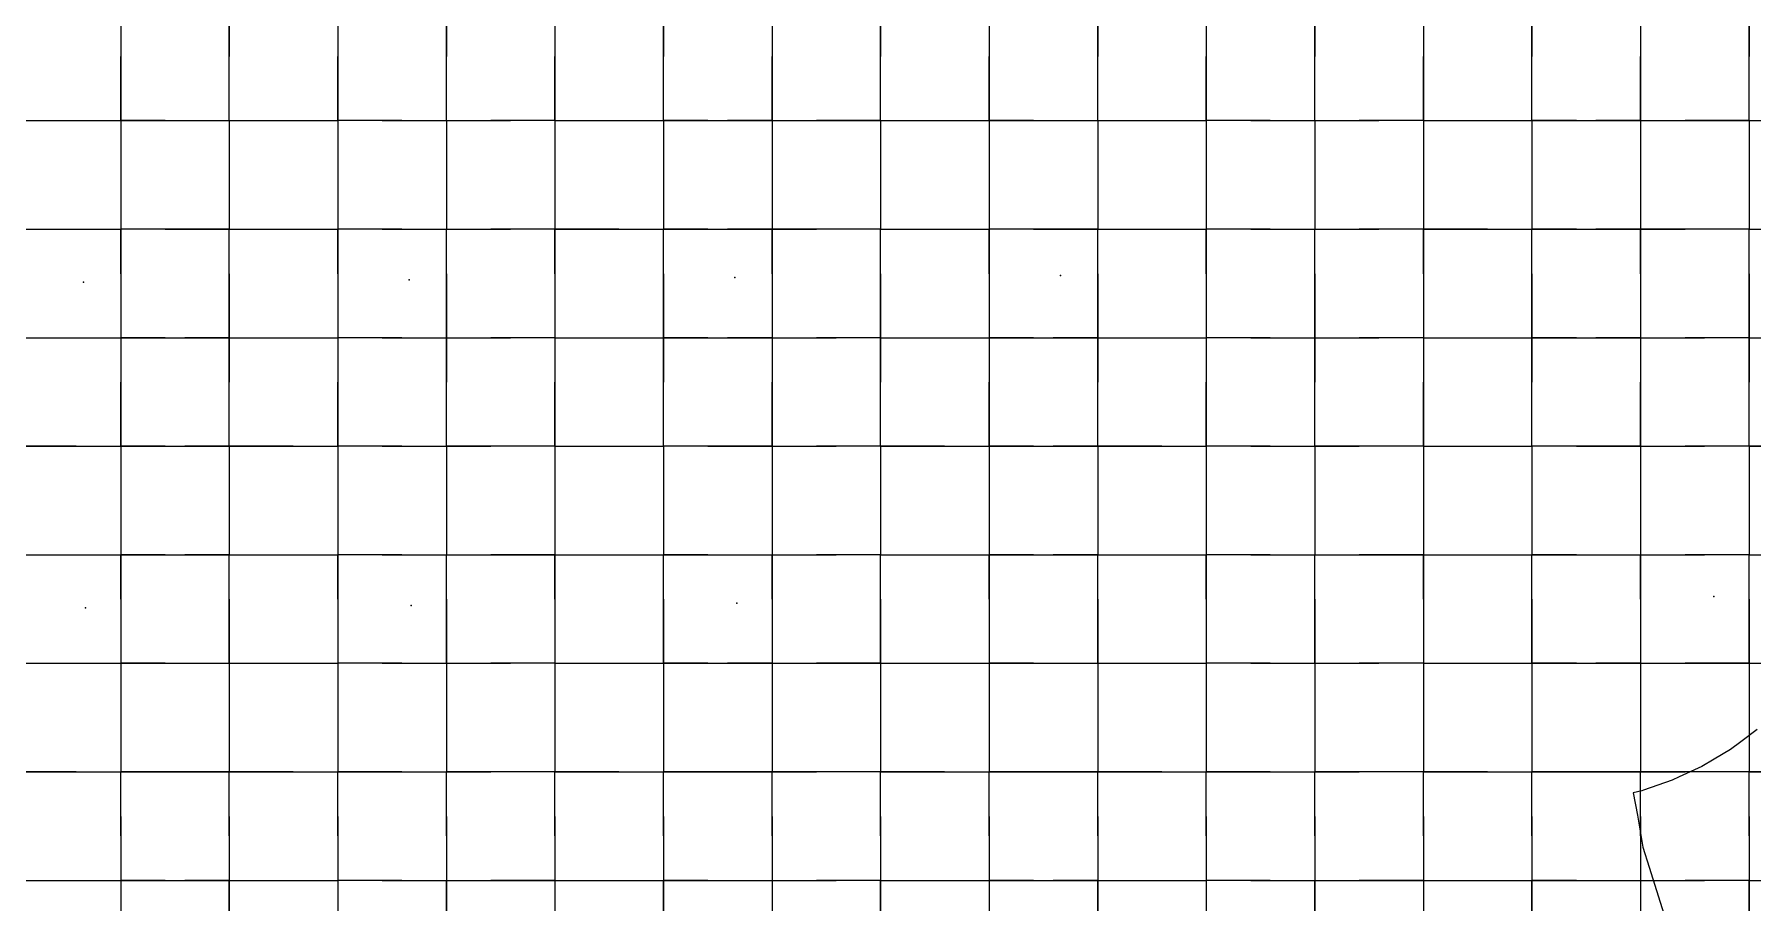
# Model space of a CAD drawing. Header units: metres. Extents: x 0 to 438, y -24 to 612.
# Drawn here: x 145.8 to 288.3, y 277.2 to 349.2 of the extents above; entities that cross this region are included whole.
import ezdxf

# ---------------------------------------------------------------- set-up
doc = ezdxf.new("R2010")
doc.units = ezdxf.units.M
doc.layers.add('LAYER_01_CUT', color=7, linetype='Continuous')
doc.layers.add('LAYER_04_GRID', color=7, linetype='Continuous')

msp = doc.modelspace()

# ---------------------------------------------------------------- linework, layer by layer
at = {"layer": 'LAYER_01_CUT'}
for points in [[(149.31, 351), (153, 351), (153, 345.69), (153, 342), (153, 336.69)], [(153, 351), (153, 347.31)], [(162, 345.69), (162, 351), (162, 347.31)], [(167.31, 351), (171, 351), (171, 345.69), (171, 342), (171, 336.69)], [(171, 351), (171, 347.31)], [(180, 345.69), (180, 351), (180, 347.31)], [(185.31, 351), (189, 351), (189, 345.69), (189, 342), (189, 336.69)], [(189, 351), (189, 347.31)], [(198, 345.69), (198, 351), (198, 347.31)], [(203.31, 351), (207, 351), (207, 345.69), (207, 342), (207, 336.69)], [(207, 351), (207, 347.31)], [(216, 345.69), (216, 351), (216, 347.31)], [(221.31, 351), (225, 351), (225, 345.69), (225, 342), (225, 336.69)], [(225, 351), (225, 347.31)], [(234, 345.69), (234, 351), (234, 347.31)], [(239.31, 351), (243, 351), (243, 345.69), (243, 342), (243, 336.69)], [(243, 351), (243, 347.31)], [(252, 345.69), (252, 351), (252, 347.31)], [(257.31, 351), (261, 351), (261, 345.69), (261, 342), (261, 336.69)], [(261, 351), (261, 347.31)], [(270, 345.69), (270, 351), (270, 347.31)], [(275.31, 351), (279, 351), (279, 345.69), (279, 342), (279, 336.69)], [(279, 351), (279, 347.31)], [(288, 345.69), (288, 351), (288, 347.31)], [(153, 342), (153, 347.31)], [(162, 342), (162, 347.31)], [(171, 342), (171, 347.31)], [(180, 342), (180, 347.31)], [(189, 342), (189, 347.31)], [(198, 342), (198, 347.31)], [(207, 342), (207, 347.31)], [(216, 342), (216, 347.31)], [(225, 342), (225, 347.31)], [(234, 342), (234, 347.31)], [(243, 342), (243, 347.31)], [(252, 342), (252, 347.31)], [(261, 342), (261, 347.31)], [(270, 342), (270, 347.31)], [(279, 342), (279, 347.31)], [(288, 342), (288, 347.31)], [(162, 342), (162, 345.69)], [(180, 342), (180, 345.69)], [(198, 342), (198, 345.69)], [(216, 342), (216, 345.69)], [(234, 342), (234, 345.69)], [(252, 342), (252, 345.69)], [(270, 342), (270, 345.69)], [(288, 342), (288, 345.69)], [(144, 342), (149.31, 342)], [(144, 342), (147.69, 342)], [(147.69, 342), (153, 342)], [(149.31, 342), (153, 342)], [(156.69, 342), (153, 342)], [(153, 342), (153, 338.31)], [(153, 342), (158.31, 342)], [(156.69, 342), (162, 342)], [(158.31, 342), (162, 342), (162, 336.69)], [(162, 342), (162, 338.31)], [(162, 342), (167.31, 342)], [(162, 342), (165.69, 342)], [(165.69, 342), (171, 342)], [(167.31, 342), (171, 342)], [(176.31, 342), (171, 342)], [(174.69, 342), (171, 342)], [(171, 342), (171, 338.31)], [(174.69, 342), (180, 342)], [(176.31, 342), (180, 342), (180, 336.69)], [(180, 342), (180, 338.31)], [(180, 342), (185.31, 342)], [(180, 342), (183.69, 342)], [(189, 342), (183.69, 342)], [(189, 342), (185.31, 342)], [(189, 342), (189, 338.31)], [(189, 342), (194.31, 342)], [(189, 342), (192.69, 342)], [(192.69, 342), (198, 342)], [(194.31, 342), (198, 342), (198, 336.69)], [(201.69, 342), (198, 342)], [(198, 342), (198, 338.31)], [(198, 342), (203.31, 342)], [(201.69, 342), (207, 342)], [(207, 342), (203.31, 342)], [(207, 342), (207, 338.31)], [(207, 342), (212.31, 342)], [(207, 342), (210.69, 342)], [(216, 342), (210.69, 342)], [(212.31, 342), (216, 342), (216, 336.69)], [(216, 342), (216, 338.31)], [(216, 342), (221.31, 342)], [(216, 342), (219.69, 342)], [(219.69, 342), (225, 342)], [(221.31, 342), (225, 342)], [(228.69, 342), (225, 342)], [(225, 342), (225, 338.31)], [(225, 342), (230.31, 342)], [(228.69, 342), (234, 342)], [(230.31, 342), (234, 342), (234, 336.69)], [(234, 342), (234, 338.31)], [(234, 342), (239.31, 342)], [(234, 342), (237.69, 342)], [(237.69, 342), (243, 342)], [(239.31, 342), (243, 342)], [(248.31, 342), (243, 342)], [(246.69, 342), (243, 342)], [(243, 342), (243, 338.31)], [(246.69, 342), (252, 342)], [(248.31, 342), (252, 342), (252, 336.69)], [(252, 342), (252, 338.31)], [(252, 342), (257.31, 342)], [(252, 342), (255.69, 342)], [(261, 342), (255.69, 342)], [(261, 342), (257.31, 342)], [(261, 342), (261, 338.31)], [(261, 342), (266.31, 342)], [(261, 342), (264.69, 342)], [(264.69, 342), (270, 342)], [(266.31, 342), (270, 342), (270, 336.69)], [(273.69, 342), (270, 342)], [(270, 342), (270, 338.31)], [(270, 342), (275.31, 342)], [(273.69, 342), (279, 342)], [(279, 342), (275.31, 342)], [(279, 342), (279, 338.31)], [(279, 342), (284.31, 342)], [(279, 342), (282.69, 342)], [(288, 342), (282.69, 342)], [(284.31, 342), (288, 342), (288, 336.69)], [(288, 342), (288, 338.31)], [(288, 342), (293.31, 342)], [(288, 342), (291.69, 342)], [(153, 338.31), (153, 333)], [(162, 338.31), (162, 333)], [(171, 338.31), (171, 333)], [(180, 338.31), (180, 333)], [(189, 338.31), (189, 333)], [(198, 338.31), (198, 333)], [(207, 338.31), (207, 333)], [(216, 338.31), (216, 333)], [(225, 338.31), (225, 333)], [(234, 338.31), (234, 333)], [(243, 338.31), (243, 333)], [(252, 338.31), (252, 333)], [(261, 338.31), (261, 333)], [(270, 338.31), (270, 333)], [(279, 338.31), (279, 333)], [(288, 338.31), (288, 333)], [(153, 336.69), (153, 333)], [(162, 336.69), (162, 333)], [(171, 336.69), (171, 333)], [(180, 336.69), (180, 333)], [(189, 336.69), (189, 333)], [(198, 336.69), (198, 333)], [(207, 336.69), (207, 333)], [(216, 336.69), (216, 333)], [(225, 336.69), (225, 333)], [(234, 336.69), (234, 333)], [(243, 336.69), (243, 333)], [(252, 336.69), (252, 333)], [(261, 336.69), (261, 333)], [(270, 336.69), (270, 333)], [(279, 336.69), (279, 333)], [(288, 336.69), (288, 333)], [(144, 327.69), (144, 333), (149.31, 333)], [(144, 333), (147.69, 333)], [(147.69, 333), (153, 333)], [(149.31, 333), (153, 333)], [(158.31, 333), (153, 333), (153, 327.69), (153, 324), (153, 318.69), (153, 315), (153, 309.69)], [(156.69, 333), (153, 333)], [(153, 329.31), (153, 333)], [(156.69, 333), (162, 333)], [(162, 333), (158.31, 333)], [(162, 327.69), (162, 333), (167.31, 333)], [(162, 329.31), (162, 333)], [(162, 333), (165.69, 333)], [(165.69, 333), (171, 333)], [(167.31, 333), (171, 333)], [(176.31, 333), (171, 333), (171, 327.69), (171, 324), (171, 318.69), (171, 315), (171, 309.69)], [(174.69, 333), (171, 333)], [(171, 329.31), (171, 333)], [(174.69, 333), (180, 333)], [(176.31, 333), (180, 333)], [(180, 327.69), (180, 333), (185.31, 333)], [(180, 329.31), (180, 333)], [(180, 333), (183.69, 333)], [(189, 333), (183.69, 333)], [(189, 333), (185.31, 333)], [(194.31, 333), (189, 333), (189, 327.69), (189, 324), (189, 318.69), (189, 315), (189, 309.69)], [(189, 329.31), (189, 333)], [(189, 333), (192.69, 333)], [(192.69, 333), (198, 333)], [(194.31, 333), (198, 333)], [(198, 327.69), (198, 333), (203.31, 333)], [(201.69, 333), (198, 333)], [(198, 329.31), (198, 333)], [(201.69, 333), (207, 333)], [(207, 333), (203.31, 333)], [(212.31, 333), (207, 333), (207, 327.69), (207, 324), (207, 318.69), (207, 315), (207, 309.69)], [(207, 329.31), (207, 333)], [(207, 333), (210.69, 333)], [(216, 333), (210.69, 333)], [(216, 333), (212.31, 333)], [(216, 327.69), (216, 333), (221.31, 333)], [(216, 329.31), (216, 333)], [(216, 333), (219.69, 333)], [(219.69, 333), (225, 333)], [(221.31, 333), (225, 333)], [(230.31, 333), (225, 333), (225, 327.69), (225, 324), (225, 318.69), (225, 315), (225, 309.69)], [(228.69, 333), (225, 333)], [(225, 329.31), (225, 333)], [(228.69, 333), (234, 333)], [(234, 333), (230.31, 333)], [(234, 327.69), (234, 333), (239.31, 333)], [(234, 329.31), (234, 333)], [(234, 333), (237.69, 333)], [(237.69, 333), (243, 333)], [(239.31, 333), (243, 333)], [(248.31, 333), (243, 333), (243, 327.69), (243, 324), (243, 318.69), (243, 315), (243, 309.69)], [(246.69, 333), (243, 333)], [(243, 329.31), (243, 333)], [(246.69, 333), (252, 333)], [(248.31, 333), (252, 333)], [(252, 327.69), (252, 333), (257.31, 333)], [(252, 329.31), (252, 333)], [(252, 333), (255.69, 333)], [(261, 333), (255.69, 333)], [(261, 333), (257.31, 333)], [(266.31, 333), (261, 333), (261, 327.69), (261, 324), (261, 318.69), (261, 315), (261, 309.69)], [(261, 329.31), (261, 333)], [(261, 333), (264.69, 333)], [(264.69, 333), (270, 333)], [(266.31, 333), (270, 333)], [(270, 327.69), (270, 333), (275.31, 333)], [(273.69, 333), (270, 333)], [(270, 329.31), (270, 333)], [(273.69, 333), (279, 333)], [(279, 333), (275.31, 333)], [(284.31, 333), (279, 333), (279, 327.69), (279, 324), (279, 318.69), (279, 315), (279, 309.69)], [(279, 329.31), (279, 333)], [(279, 333), (282.69, 333)], [(288, 333), (282.69, 333)], [(288, 333), (284.31, 333)], [(288, 327.69), (288, 333), (293.31, 333)], [(288, 329.31), (288, 333)], [(288, 333), (291.69, 333)], [(153, 329.31), (153, 324)], [(162, 329.31), (162, 324)], [(171, 329.31), (171, 324)], [(180, 329.31), (180, 324)], [(189, 329.31), (189, 324)], [(198, 329.31), (198, 324)], [(207, 329.31), (207, 324)], [(216, 329.31), (216, 324)], [(225, 329.31), (225, 324)], [(234, 329.31), (234, 324)], [(243, 329.31), (243, 324)], [(252, 329.31), (252, 324)], [(261, 329.31), (261, 324)], [(270, 329.31), (270, 324)], [(279, 329.31), (279, 324)], [(288, 329.31), (288, 324)], [(162, 324), (162, 327.69)], [(180, 324), (180, 327.69)], [(198, 324), (198, 327.69)], [(216, 324), (216, 327.69)], [(234, 324), (234, 327.69)], [(252, 324), (252, 327.69)], [(270, 324), (270, 327.69)], [(288, 324), (288, 327.69)], [(144, 324), (149.31, 324)], [(144, 324), (147.69, 324)], [(147.69, 324), (153, 324)], [(149.31, 324), (153, 324)], [(156.69, 324), (153, 324)], [(153, 324), (153, 320.31)], [(153, 324), (158.31, 324)], [(156.69, 324), (162, 324)], [(162, 324), (158.31, 324)], [(162, 318.69), (162, 324), (162, 320.31)], [(162, 324), (167.31, 324)], [(162, 324), (165.69, 324)], [(165.69, 324), (171, 324)], [(167.31, 324), (171, 324)], [(176.31, 324), (171, 324)], [(174.69, 324), (171, 324)], [(171, 324), (171, 320.31)], [(174.69, 324), (180, 324)], [(176.31, 324), (180, 324)], [(180, 318.69), (180, 324), (180, 320.31)], [(180, 324), (185.31, 324)], [(180, 324), (183.69, 324)], [(189, 324), (183.69, 324)], [(189, 324), (185.31, 324)], [(189, 324), (189, 320.31)], [(189, 324), (194.31, 324)], [(189, 324), (192.69, 324)], [(192.69, 324), (198, 324)], [(194.31, 324), (198, 324)], [(198, 318.69), (198, 324), (198, 320.31)], [(201.69, 324), (198, 324)], [(198, 324), (203.31, 324)], [(201.69, 324), (207, 324)], [(207, 324), (203.31, 324)], [(207, 324), (207, 320.31)], [(207, 324), (212.31, 324)], [(207, 324), (210.69, 324)], [(216, 324), (210.69, 324)], [(216, 324), (212.31, 324)], [(216, 318.69), (216, 324), (216, 320.31)], [(216, 324), (221.31, 324)], [(216, 324), (219.69, 324)], [(219.69, 324), (225, 324)], [(221.31, 324), (225, 324)], [(228.69, 324), (225, 324)], [(225, 324), (225, 320.31)], [(225, 324), (230.31, 324)], [(228.69, 324), (234, 324)], [(234, 324), (230.31, 324)], [(234, 318.69), (234, 324), (234, 320.31)], [(234, 324), (239.31, 324)], [(234, 324), (237.69, 324)], [(237.69, 324), (243, 324)], [(239.31, 324), (243, 324)], [(248.31, 324), (243, 324)], [(246.69, 324), (243, 324)], [(243, 324), (243, 320.31)], [(246.69, 324), (252, 324)], [(248.31, 324), (252, 324)], [(252, 318.69), (252, 324), (252, 320.31)], [(252, 324), (257.31, 324)], [(252, 324), (255.69, 324)], [(261, 324), (255.69, 324)], [(261, 324), (257.31, 324)], [(261, 324), (261, 320.31)], [(261, 324), (266.31, 324)], [(261, 324), (264.69, 324)], [(264.69, 324), (270, 324)], [(266.31, 324), (270, 324)], [(270, 318.69), (270, 324), (270, 320.31)], [(273.69, 324), (270, 324)], [(270, 324), (275.31, 324)], [(273.69, 324), (279, 324)], [(279, 324), (275.31, 324)], [(279, 324), (279, 320.31)], [(279, 324), (284.31, 324)], [(279, 324), (282.69, 324)], [(288, 324), (282.69, 324)], [(288, 324), (284.31, 324)], [(288, 318.69), (288, 324), (288, 320.31)], [(288, 324), (293.31, 324)], [(288, 324), (291.69, 324)], [(153, 315), (153, 320.31)], [(162, 315), (162, 320.31)], [(171, 315), (171, 320.31)], [(180, 315), (180, 320.31)], [(189, 315), (189, 320.31)], [(198, 315), (198, 320.31)], [(207, 315), (207, 320.31)], [(216, 315), (216, 320.31)], [(225, 315), (225, 320.31)], [(234, 315), (234, 320.31)], [(243, 315), (243, 320.31)], [(252, 315), (252, 320.31)], [(261, 315), (261, 320.31)], [(270, 315), (270, 320.31)], [(279, 315), (279, 320.31)], [(288, 315), (288, 320.31)], [(162, 315), (162, 318.69)], [(180, 315), (180, 318.69)], [(198, 315), (198, 318.69)], [(216, 315), (216, 318.69)], [(234, 315), (234, 318.69)], [(252, 315), (252, 318.69)], [(270, 315), (270, 318.69)], [(288, 315), (288, 318.69)], [(149.31, 315), (144, 315), (144, 309.69)], [(144, 315), (147.69, 315)], [(147.69, 315), (153, 315)], [(149.31, 315), (153, 315)], [(156.69, 315), (153, 315)], [(153, 315), (153, 311.31)], [(153, 315), (158.31, 315)], [(156.69, 315), (162, 315)], [(162, 315), (158.31, 315)], [(167.31, 315), (162, 315), (162, 309.69)], [(162, 315), (162, 311.31)], [(162, 315), (165.69, 315)], [(165.69, 315), (171, 315)], [(167.31, 315), (171, 315)], [(176.31, 315), (171, 315)], [(174.69, 315), (171, 315)], [(171, 315), (171, 311.31)], [(174.69, 315), (180, 315)], [(176.31, 315), (180, 315)], [(185.31, 315), (180, 315), (180, 309.69)], [(180, 315), (180, 311.31)], [(180, 315), (183.69, 315)], [(189, 315), (183.69, 315)], [(189, 315), (185.31, 315)], [(189, 315), (189, 311.31)], [(189, 315), (194.31, 315)], [(189, 315), (192.69, 315)], [(192.69, 315), (198, 315)], [(194.31, 315), (198, 315)], [(203.31, 315), (198, 315), (198, 309.69)], [(201.69, 315), (198, 315)], [(198, 315), (198, 311.31)], [(201.69, 315), (207, 315)], [(207, 315), (203.31, 315)], [(207, 315), (207, 311.31)], [(207, 315), (212.31, 315)], [(207, 315), (210.69, 315)], [(216, 315), (210.69, 315)], [(216, 315), (212.31, 315)], [(221.31, 315), (216, 315), (216, 309.69)], [(216, 315), (216, 311.31)], [(216, 315), (219.69, 315)], [(219.69, 315), (225, 315)], [(221.31, 315), (225, 315)], [(228.69, 315), (225, 315)], [(225, 315), (225, 311.31)], [(225, 315), (230.31, 315)], [(228.69, 315), (234, 315)], [(234, 315), (230.31, 315)], [(239.31, 315), (234, 315), (234, 309.69)], [(234, 315), (234, 311.31)], [(234, 315), (237.69, 315)], [(237.69, 315), (243, 315)], [(239.31, 315), (243, 315)], [(248.31, 315), (243, 315)], [(246.69, 315), (243, 315)], [(243, 315), (243, 311.31)], [(246.69, 315), (252, 315)], [(248.31, 315), (252, 315)], [(257.31, 315), (252, 315), (252, 309.69)], [(252, 315), (252, 311.31)], [(252, 315), (255.69, 315)], [(261, 315), (255.69, 315)], [(261, 315), (257.31, 315)], [(261, 315), (261, 311.31)], [(261, 315), (266.31, 315)], [(261, 315), (264.69, 315)], [(264.69, 315), (270, 315)], [(266.31, 315), (270, 315)], [(275.31, 315), (270, 315), (270, 309.69)], [(273.69, 315), (270, 315)], [(270, 315), (270, 311.31)], [(273.69, 315), (279, 315)], [(279, 315), (275.31, 315)], [(279, 315), (279, 311.31)], [(279, 315), (284.31, 315)], [(279, 315), (282.69, 315)], [(288, 315), (282.69, 315)], [(288, 315), (284.31, 315)], [(293.31, 315), (288, 315), (288, 309.69)], [(288, 315), (288, 311.31)], [(288, 315), (291.69, 315)], [(153, 311.31), (153, 306)], [(162, 311.31), (162, 306)], [(171, 311.31), (171, 306)], [(180, 311.31), (180, 306)], [(189, 311.31), (189, 306)], [(198, 311.31), (198, 306)], [(207, 311.31), (207, 306)], [(216, 311.31), (216, 306)], [(225, 311.31), (225, 306)], [(234, 311.31), (234, 306)], [(243, 311.31), (243, 306)], [(252, 311.31), (252, 306)], [(261, 311.31), (261, 306)], [(270, 311.31), (270, 306)], [(279, 311.31), (279, 306)], [(288, 311.31), (288, 306)], [(153, 309.69), (153, 306)], [(162, 309.69), (162, 306)], [(171, 309.69), (171, 306)], [(180, 309.69), (180, 306)], [(189, 309.69), (189, 306)], [(198, 309.69), (198, 306)], [(207, 309.69), (207, 306)], [(216, 309.69), (216, 306)], [(225, 309.69), (225, 306)], [(234, 309.69), (234, 306)], [(243, 309.69), (243, 306)], [(252, 309.69), (252, 306)], [(261, 309.69), (261, 306)], [(270, 309.69), (270, 306)], [(279, 309.69), (279, 306)], [(288, 309.69), (288, 306)], [(144, 300.69), (144, 306), (149.31, 306), (153, 306), (153, 300.69), (153, 297), (153, 291.69)], [(144, 306), (147.69, 306)], [(147.69, 306), (153, 306)], [(156.69, 306), (153, 306)], [(153, 302.31), (153, 306)], [(153, 306), (158.31, 306)], [(156.69, 306), (162, 306)], [(162, 306), (158.31, 306)], [(162, 300.69), (162, 306), (167.31, 306), (171, 306), (171, 300.69), (171, 297), (171, 291.69)], [(162, 302.31), (162, 306)], [(162, 306), (165.69, 306)], [(165.69, 306), (171, 306)], [(176.31, 306), (171, 306)], [(174.69, 306), (171, 306)], [(171, 302.31), (171, 306)], [(174.69, 306), (180, 306)], [(176.31, 306), (180, 306)], [(180, 300.69), (180, 306), (185.31, 306), (189, 306), (189, 300.69), (189, 297), (189, 291.69)], [(180, 302.31), (180, 306)], [(180, 306), (183.69, 306)], [(189, 306), (183.69, 306)], [(189, 302.31), (189, 306)], [(189, 306), (194.31, 306)], [(189, 306), (192.69, 306)], [(192.69, 306), (198, 306)], [(194.31, 306), (198, 306)], [(198, 300.69), (198, 306), (203.31, 306), (207, 306), (207, 300.69), (207, 297), (207, 291.69)], [(201.69, 306), (198, 306)], [(198, 302.31), (198, 306)], [(201.69, 306), (207, 306)], [(207, 302.31), (207, 306)], [(207, 306), (212.31, 306)], [(207, 306), (210.69, 306)], [(216, 306), (210.69, 306)], [(216, 306), (212.31, 306)], [(216, 300.69), (216, 306), (221.31, 306), (225, 306), (225, 300.69), (225, 297), (225, 291.69)], [(216, 302.31), (216, 306)], [(216, 306), (219.69, 306)], [(219.69, 306), (225, 306)], [(228.69, 306), (225, 306)], [(225, 302.31), (225, 306)], [(225, 306), (230.31, 306)], [(228.69, 306), (234, 306)], [(234, 306), (230.31, 306)], [(234, 300.69), (234, 306), (239.31, 306), (243, 306), (243, 300.69), (243, 297), (243, 291.69)], [(234, 302.31), (234, 306)], [(234, 306), (237.69, 306)], [(237.69, 306), (243, 306)], [(248.31, 306), (243, 306)], [(246.69, 306), (243, 306)], [(243, 302.31), (243, 306)], [(246.69, 306), (252, 306)], [(248.31, 306), (252, 306)], [(252, 300.69), (252, 306), (257.31, 306), (261, 306), (261, 300.69), (261, 297), (261, 291.69)], [(252, 302.31), (252, 306)], [(252, 306), (255.69, 306)], [(261, 306), (255.69, 306)], [(261, 302.31), (261, 306)], [(261, 306), (266.31, 306)], [(261, 306), (264.69, 306)], [(264.69, 306), (270, 306)], [(266.31, 306), (270, 306)], [(270, 300.69), (270, 306), (275.31, 306), (279, 306), (279, 300.69), (279, 297), (279, 291.69)], [(273.69, 306), (270, 306)], [(270, 302.31), (270, 306)], [(273.69, 306), (279, 306)], [(279, 302.31), (279, 306)], [(279, 306), (284.31, 306)], [(279, 306), (282.69, 306)], [(288, 306), (282.69, 306)], [(288, 306), (284.31, 306)], [(288, 300.69), (288, 306), (293.31, 306), (297, 306), (297, 300.69), (297, 297), (297, 291.69)], [(288, 302.31), (288, 306)], [(288, 306), (291.69, 306)], [(153, 302.31), (153, 297)], [(162, 302.31), (162, 297)], [(171, 302.31), (171, 297)], [(180, 302.31), (180, 297)], [(189, 302.31), (189, 297)], [(198, 302.31), (198, 297)], [(207, 302.31), (207, 297)], [(216, 302.31), (216, 297)], [(225, 302.31), (225, 297)], [(234, 302.31), (234, 297)], [(243, 302.31), (243, 297)], [(252, 302.31), (252, 297)], [(261, 302.31), (261, 297)], [(270, 302.31), (270, 297)], [(279, 302.31), (279, 297)], [(288, 302.31), (288, 297)], [(162, 297), (162, 300.69)], [(180, 297), (180, 300.69)], [(198, 297), (198, 300.69)], [(216, 297), (216, 300.69)], [(234, 297), (234, 300.69)], [(252, 297), (252, 300.69)], [(270, 297), (270, 300.69)], [(288, 297), (288, 300.69)], [(144, 297), (149.31, 297)], [(144, 297), (147.69, 297)], [(147.69, 297), (153, 297)], [(149.31, 297), (153, 297)], [(156.69, 297), (153, 297)], [(153, 297), (153, 293.31)], [(153, 297), (158.31, 297)], [(156.69, 297), (162, 297)], [(158.31, 297), (162, 297), (162, 291.69)], [(162, 297), (162, 293.31)], [(162, 297), (167.31, 297)], [(162, 297), (165.69, 297)], [(165.69, 297), (171, 297)], [(167.31, 297), (171, 297)], [(176.31, 297), (171, 297)], [(174.69, 297), (171, 297)], [(171, 297), (171, 293.31)], [(174.69, 297), (180, 297)], [(176.31, 297), (180, 297), (180, 291.69)], [(180, 297), (180, 293.31)], [(180, 297), (185.31, 297)], [(180, 297), (183.69, 297)], [(189, 297), (183.69, 297)], [(189, 297), (185.31, 297)], [(189, 297), (189, 293.31)], [(189, 297), (194.31, 297)], [(189, 297), (192.69, 297)], [(192.69, 297), (198, 297)], [(194.31, 297), (198, 297), (198, 291.69)], [(201.69, 297), (198, 297)], [(198, 297), (198, 293.31)], [(198, 297), (203.31, 297)], [(201.69, 297), (207, 297)], [(207, 297), (203.31, 297)], [(207, 297), (207, 293.31)], [(207, 297), (212.31, 297)], [(207, 297), (210.69, 297)], [(216, 297), (210.69, 297)], [(212.31, 297), (216, 297), (216, 291.69)], [(216, 297), (216, 293.31)], [(216, 297), (221.31, 297)], [(216, 297), (219.69, 297)], [(219.69, 297), (225, 297)], [(221.31, 297), (225, 297)], [(228.69, 297), (225, 297)], [(225, 297), (225, 293.31)], [(225, 297), (230.31, 297)], [(228.69, 297), (234, 297)], [(230.31, 297), (234, 297), (234, 291.69)], [(234, 297), (234, 293.31)], [(234, 297), (239.31, 297)], [(234, 297), (237.69, 297)], [(237.69, 297), (243, 297)], [(239.31, 297), (243, 297)], [(248.31, 297), (243, 297)], [(246.69, 297), (243, 297)], [(243, 297), (243, 293.31)], [(246.69, 297), (252, 297)], [(248.31, 297), (252, 297), (252, 291.69)], [(252, 297), (252, 293.31)], [(252, 297), (257.31, 297)], [(252, 297), (255.69, 297)], [(261, 297), (255.69, 297)], [(261, 297), (257.31, 297)], [(261, 297), (261, 293.31)], [(261, 297), (266.31, 297)], [(261, 297), (264.69, 297)], [(264.69, 297), (270, 297)], [(266.31, 297), (270, 297), (270, 291.69)], [(273.69, 297), (270, 297)], [(270, 297), (270, 293.31)], [(270, 297), (275.31, 297)], [(273.69, 297), (279, 297)], [(279, 297), (275.31, 297)], [(279, 297), (279, 293.31)], [(279, 297), (284.31, 297)], [(279, 297), (282.69, 297)], [(288, 297), (282.69, 297)], [(284.31, 297), (288, 297), (288, 291.69)], [(288, 297), (288, 293.31)], [(288, 297), (293.31, 297)], [(288, 297), (291.69, 297)], [(153, 293.31), (153, 288)], [(162, 293.31), (162, 288)], [(171, 293.31), (171, 288)], [(180, 293.31), (180, 288)], [(189, 293.31), (189, 288)], [(198, 293.31), (198, 288)], [(207, 293.31), (207, 288)], [(216, 293.31), (216, 288)], [(225, 293.31), (225, 288)], [(234, 293.31), (234, 288)], [(243, 293.31), (243, 288)], [(252, 293.31), (252, 288)], [(261, 293.31), (261, 288)], [(270, 293.31), (270, 288)], [(279, 293.31), (279, 288)], [(288, 293.31), (288, 288)], [(153, 291.69), (153, 288)], [(162, 291.69), (162, 288)], [(171, 291.69), (171, 288)], [(180, 291.69), (180, 288)], [(189, 291.69), (189, 288)], [(198, 291.69), (198, 288)], [(207, 291.69), (207, 288)], [(216, 291.69), (216, 288)], [(225, 291.69), (225, 288)], [(234, 291.69), (234, 288)], [(243, 291.69), (243, 288)], [(252, 291.69), (252, 288)], [(261, 291.69), (261, 288)], [(270, 291.69), (270, 288)], [(288.68, 291.5), (287.32, 290.49), (286.45, 289.85), (285.12, 289.06), (284.08, 288.45), (282.21, 287.58), (281.63, 287.31), (279.25, 286.48), (279.12, 286.44), (278.39, 286.26), (278.75, 284.42), (279.2, 281.75), (279.72, 280.1), (281.72, 273.76), (282.09, 271.03), (282.42, 269), (283.17, 265.55), (285.26, 260.17), (286.73, 260.53), (286.98, 260.62), (291.74, 262.27)], [(279, 291.69), (279, 288)], [(288, 291.69), (288, 288)], [(149.31, 288), (144, 288), (147.69, 288)], [(147.69, 288), (153, 288)], [(149.31, 288), (153, 288)], [(158.31, 288), (153, 288), (156.69, 288)], [(153, 282.69), (153, 288)], [(153, 284.31), (153, 288)], [(156.69, 288), (162, 288)], [(162, 288), (158.31, 288)], [(167.31, 288), (162, 288), (165.69, 288)], [(162, 282.69), (162, 288)], [(162, 284.31), (162, 288)], [(165.69, 288), (171, 288)], [(167.31, 288), (171, 288)], [(176.31, 288), (171, 288), (174.69, 288)], [(171, 282.69), (171, 288)], [(171, 284.31), (171, 288)], [(174.69, 288), (180, 288)], [(176.31, 288), (180, 288)], [(185.31, 288), (180, 288), (183.69, 288)], [(180, 282.69), (180, 288)], [(180, 284.31), (180, 288)], [(189, 288), (183.69, 288)], [(189, 288), (185.31, 288)], [(194.31, 288), (189, 288), (192.69, 288)], [(189, 282.69), (189, 288)], [(189, 284.31), (189, 288)], [(192.69, 288), (198, 288)], [(194.31, 288), (198, 288)], [(203.31, 288), (198, 288), (201.69, 288)], [(198, 282.69), (198, 288)], [(198, 284.31), (198, 288)], [(201.69, 288), (207, 288)], [(207, 288), (203.31, 288)], [(212.31, 288), (207, 288), (210.69, 288)], [(207, 282.69), (207, 288)], [(207, 284.31), (207, 288)], [(216, 288), (210.69, 288)], [(216, 288), (212.31, 288)], [(221.31, 288), (216, 288), (219.69, 288)], [(216, 282.69), (216, 288)], [(216, 284.31), (216, 288)], [(219.69, 288), (225, 288)], [(221.31, 288), (225, 288)], [(230.31, 288), (225, 288), (228.69, 288)], [(225, 282.69), (225, 288)], [(225, 284.31), (225, 288)], [(228.69, 288), (234, 288)], [(234, 288), (230.31, 288)], [(239.31, 288), (234, 288), (237.69, 288)], [(234, 282.69), (234, 288)], [(234, 284.31), (234, 288)], [(237.69, 288), (243, 288)], [(239.31, 288), (243, 288)], [(248.31, 288), (243, 288), (246.69, 288)], [(243, 282.69), (243, 288)], [(243, 284.31), (243, 288)], [(246.69, 288), (252, 288)], [(248.31, 288), (252, 288)], [(257.31, 288), (252, 288), (255.69, 288)], [(252, 282.69), (252, 288)], [(252, 284.31), (252, 288)], [(261, 288), (255.69, 288)], [(261, 288), (257.31, 288)], [(266.31, 288), (261, 288), (264.69, 288)], [(261, 282.69), (261, 288)], [(261, 284.31), (261, 288)], [(264.69, 288), (270, 288)], [(266.31, 288), (270, 288)], [(275.31, 288), (270, 288), (273.69, 288)], [(270, 282.69), (270, 288)], [(270, 284.31), (270, 288)], [(273.69, 288), (279, 288)], [(279, 288), (275.31, 288)], [(284.31, 288), (279, 288), (282.69, 288)], [(279, 282.69), (279, 288)], [(279, 284.31), (279, 288)], [(288, 288), (282.69, 288)], [(288, 288), (284.31, 288)], [(293.31, 288), (288, 288), (291.69, 288)], [(288, 282.69), (288, 288)], [(288, 284.31), (288, 288)], [(153, 284.31), (153, 279)], [(162, 284.31), (162, 279)], [(171, 284.31), (171, 279)], [(180, 284.31), (180, 279)], [(189, 284.31), (189, 279)], [(198, 284.31), (198, 279)], [(207, 284.31), (207, 279)], [(216, 284.31), (216, 279)], [(225, 284.31), (225, 279)], [(234, 284.31), (234, 279)], [(243, 284.31), (243, 279)], [(252, 284.31), (252, 279)], [(261, 284.31), (261, 279)], [(270, 284.31), (270, 279)], [(279, 284.31), (279, 279)], [(288, 284.31), (288, 279)], [(153, 282.69), (153, 279)], [(162, 282.69), (162, 279)], [(171, 282.69), (171, 279)], [(180, 282.69), (180, 279)], [(189, 282.69), (189, 279)], [(198, 282.69), (198, 279)], [(207, 282.69), (207, 279)], [(216, 282.69), (216, 279)], [(225, 282.69), (225, 279)], [(234, 282.69), (234, 279)], [(243, 282.69), (243, 279)], [(252, 282.69), (252, 279)], [(261, 282.69), (261, 279)], [(270, 282.69), (270, 279)], [(279, 282.69), (279, 279)], [(288, 282.69), (288, 279)], [(144, 279), (149.31, 279)], [(144, 279), (147.69, 279)], [(147.69, 279), (153, 279)], [(149.31, 279), (153, 279), (153, 273.69), (153, 270), (153, 264.69)], [(156.69, 279), (153, 279)], [(153, 279), (153, 275.31)], [(153, 279), (158.31, 279)], [(156.69, 279), (162, 279)], [(162, 279), (158.31, 279)], [(162, 273.69), (162, 279), (162, 275.31)], [(162, 279), (167.31, 279)], [(162, 279), (165.69, 279)], [(165.69, 279), (171, 279)], [(167.31, 279), (171, 279), (171, 273.69), (171, 270), (171, 264.69)], [(176.31, 279), (171, 279)], [(174.69, 279), (171, 279)], [(171, 279), (171, 275.31)], [(174.69, 279), (180, 279)], [(176.31, 279), (180, 279)], [(180, 273.69), (180, 279), (180, 275.31)], [(180, 279), (185.31, 279)], [(180, 279), (183.69, 279)], [(189, 279), (183.69, 279)], [(185.31, 279), (189, 279), (189, 273.69), (189, 270), (189, 264.69)], [(189, 279), (189, 275.31)], [(189, 279), (194.31, 279)], [(189, 279), (192.69, 279)], [(192.69, 279), (198, 279)], [(194.31, 279), (198, 279)], [(198, 273.69), (198, 279), (198, 275.31)], [(201.69, 279), (198, 279)], [(198, 279), (203.31, 279)], [(201.69, 279), (207, 279)], [(203.31, 279), (207, 279), (207, 273.69), (207, 270), (207, 264.69)], [(207, 279), (207, 275.31)], [(207, 279), (212.31, 279)], [(207, 279), (210.69, 279)], [(216, 279), (210.69, 279)], [(216, 279), (212.31, 279)], [(216, 273.69), (216, 279), (216, 275.31)], [(216, 279), (221.31, 279)], [(216, 279), (219.69, 279)], [(219.69, 279), (225, 279)], [(221.31, 279), (225, 279), (225, 273.69), (225, 270), (225, 264.69)], [(228.69, 279), (225, 279)], [(225, 279), (225, 275.31)], [(225, 279), (230.31, 279)], [(228.69, 279), (234, 279)], [(234, 279), (230.31, 279)], [(234, 273.69), (234, 279), (234, 275.31)], [(234, 279), (239.31, 279)], [(234, 279), (237.69, 279)], [(237.69, 279), (243, 279)], [(239.31, 279), (243, 279), (243, 273.69), (243, 270), (243, 264.69)], [(248.31, 279), (243, 279)], [(246.69, 279), (243, 279)], [(243, 279), (243, 275.31)], [(246.69, 279), (252, 279)], [(248.31, 279), (252, 279)], [(252, 273.69), (252, 279), (252, 275.31)], [(252, 279), (257.31, 279)], [(252, 279), (255.69, 279)], [(261, 279), (255.69, 279)], [(257.31, 279), (261, 279), (261, 273.69), (261, 270), (261, 264.69)], [(261, 279), (261, 275.31)], [(261, 279), (266.31, 279)], [(261, 279), (264.69, 279)], [(264.69, 279), (270, 279)], [(266.31, 279), (270, 279)], [(270, 273.69), (270, 279), (270, 275.31)], [(273.69, 279), (270, 279)], [(270, 279), (275.31, 279)], [(273.69, 279), (279, 279)], [(275.31, 279), (279, 279), (279, 273.69), (279, 270), (279, 264.69)], [(279, 279), (279, 275.31)], [(279, 279), (284.31, 279)], [(279, 279), (282.69, 279)], [(288, 279), (282.69, 279)], [(288, 279), (284.31, 279)], [(288, 273.69), (288, 279), (288, 275.31)], [(288, 279), (293.31, 279)], [(288, 279), (291.69, 279)]]:
    msp.add_lwpolyline(points, dxfattribs=at)
at = {"layer": 'LAYER_04_GRID'}
for p in [(230.91, 329.17), (149.91, 328.61), (176.91, 328.8), (203.91, 328.98), (285.09, 302.54), (150.09, 301.61), (177.09, 301.8), (204.09, 301.99)]:
    msp.add_point(p, dxfattribs=at)

doc.saveas('drawing.dxf')
